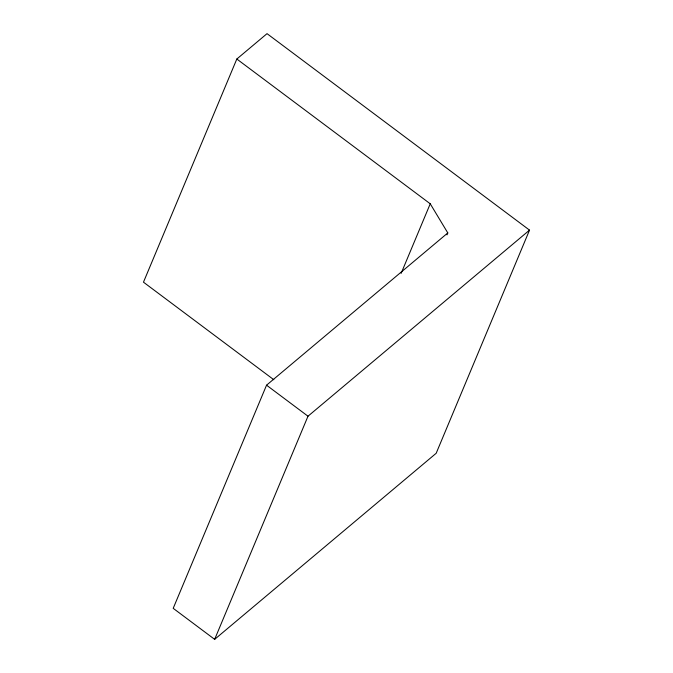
<?xml version="1.0" encoding="UTF-8"?>
<svg xmlns="http://www.w3.org/2000/svg" width="673" height="673" viewBox="0 0 673 673"><rect width="100%" height="100%" fill="white"/><g stroke="black" fill="none" stroke-linecap="round" stroke-linejoin="round"><path stroke-width="1.01" d="M236.82 59.022L430.24 203.793L447.797 232.934L266.55 385.183L173.205 608.325L214.653 639.35L436.18 453.274L529.525 230.124L267.03 33.65L236.82 59.022L143.475 282.172L273.827 379.732M214.653 639.35L307.998 416.208L529.525 230.124M401.142 273.347L430.24 203.793M446.99 234.869L447.797 232.934M266.55 385.183L307.998 416.208"/></g></svg>
